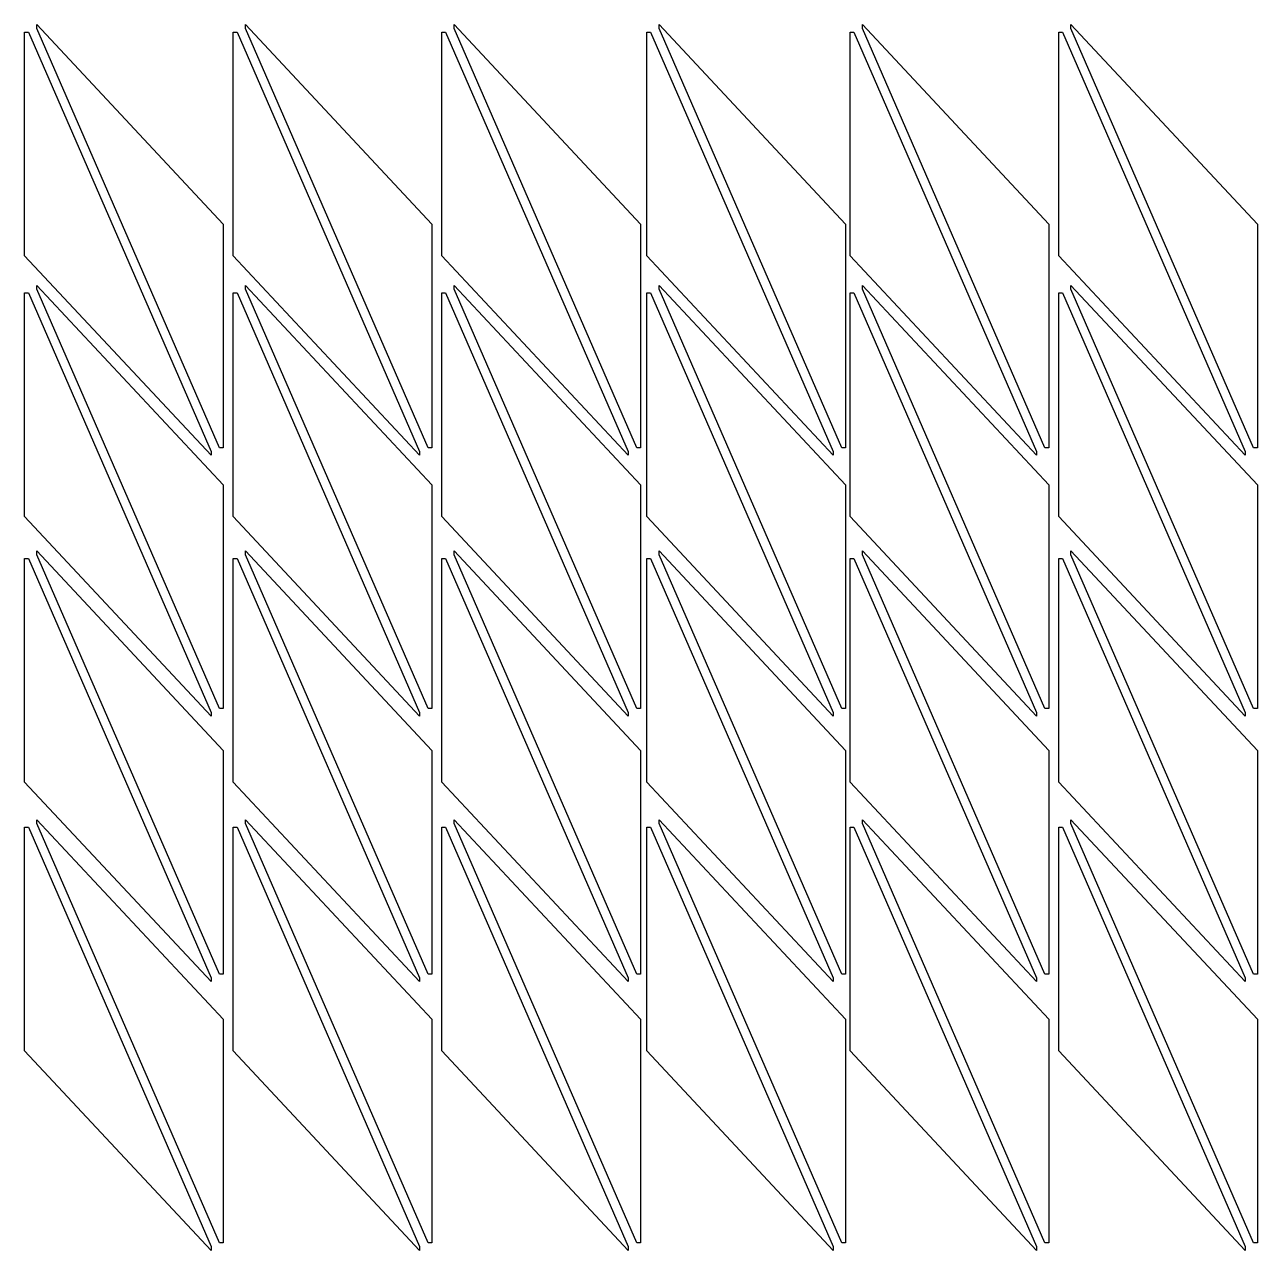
# Model space of a CAD drawing. Header units: millimetres. Extents: x 1607 to 2268, y 863 to 1521.
import ezdxf

# ---------------------------------------------------------------- set-up
doc = ezdxf.new("R2010")
doc.units = ezdxf.units.MM

msp = doc.modelspace()

# ---------------------------------------------------------------- linework, layer by layer
for points in [[(1606.69, 1516.91), (1608.69, 1516.91), (1706.69, 1291.91), (1706.69, 1289.91), (1606.69, 1396.91)], [(1713.27, 1293.9), (1711.27, 1293.9), (1613.27, 1518.9), (1613.27, 1520.9), (1713.27, 1413.9)], [(1718.64, 1516.91), (1720.64, 1516.91), (1818.64, 1291.91), (1818.64, 1289.91), (1718.64, 1396.91)], [(1825.22, 1293.9), (1823.22, 1293.9), (1725.22, 1518.9), (1725.22, 1520.9), (1825.22, 1413.9)], [(1830.59, 1516.91), (1832.59, 1516.91), (1930.59, 1291.91), (1930.59, 1289.91), (1830.59, 1396.91)], [(1937.18, 1293.9), (1935.18, 1293.9), (1837.18, 1518.9), (1837.18, 1520.9), (1937.18, 1413.9)], [(1940.58, 1516.91), (1942.58, 1516.91), (2040.58, 1291.91), (2040.58, 1289.91), (1940.58, 1396.91)], [(2047.17, 1293.9), (2045.17, 1293.9), (1947.17, 1518.9), (1947.17, 1520.9), (2047.17, 1413.9)], [(2049.59, 1516.91), (2051.59, 1516.91), (2149.59, 1291.91), (2149.59, 1289.91), (2049.59, 1396.91)], [(2156.17, 1293.9), (2154.17, 1293.9), (2056.17, 1518.9), (2056.17, 1520.9), (2156.17, 1413.9)], [(2161.54, 1516.91), (2163.54, 1516.91), (2261.54, 1291.91), (2261.54, 1289.91), (2161.54, 1396.91)], [(2268.12, 1293.9), (2266.12, 1293.9), (2168.12, 1518.9), (2168.12, 1520.9), (2268.12, 1413.9)], [(1606.69, 1376.96), (1608.69, 1376.96), (1706.69, 1151.96), (1706.69, 1149.96), (1606.69, 1256.96)], [(1713.27, 1153.96), (1711.27, 1153.96), (1613.27, 1378.96), (1613.27, 1380.96), (1713.27, 1273.96)], [(1718.64, 1376.96), (1720.64, 1376.96), (1818.64, 1151.96), (1818.64, 1149.96), (1718.64, 1256.96)], [(1825.22, 1153.96), (1823.22, 1153.96), (1725.22, 1378.96), (1725.22, 1380.96), (1825.22, 1273.96)], [(1830.59, 1376.96), (1832.59, 1376.96), (1930.59, 1151.96), (1930.59, 1149.96), (1830.59, 1256.96)], [(1937.18, 1153.96), (1935.18, 1153.96), (1837.18, 1378.96), (1837.18, 1380.96), (1937.18, 1273.96)], [(1940.58, 1376.96), (1942.58, 1376.96), (2040.58, 1151.96), (2040.58, 1149.96), (1940.58, 1256.96)], [(2047.17, 1153.96), (2045.17, 1153.96), (1947.17, 1378.96), (1947.17, 1380.96), (2047.17, 1273.96)], [(2049.59, 1376.96), (2051.59, 1376.96), (2149.59, 1151.96), (2149.59, 1149.96), (2049.59, 1256.96)], [(2156.17, 1153.96), (2154.17, 1153.96), (2056.17, 1378.96), (2056.17, 1380.96), (2156.17, 1273.96)], [(2161.54, 1376.96), (2163.54, 1376.96), (2261.54, 1151.96), (2261.54, 1149.96), (2161.54, 1256.96)], [(2268.12, 1153.96), (2266.12, 1153.96), (2168.12, 1378.96), (2168.12, 1380.96), (2268.12, 1273.96)], [(1713.27, 1011.57), (1711.27, 1011.57), (1613.27, 1236.57), (1613.27, 1238.57), (1713.27, 1131.57)], [(1825.22, 1011.57), (1823.22, 1011.57), (1725.22, 1236.57), (1725.22, 1238.57), (1825.22, 1131.57)], [(1937.18, 1011.57), (1935.18, 1011.57), (1837.18, 1236.57), (1837.18, 1238.57), (1937.18, 1131.57)], [(2047.17, 1011.57), (2045.17, 1011.57), (1947.17, 1236.57), (1947.17, 1238.57), (2047.17, 1131.57)], [(2156.17, 1011.57), (2154.17, 1011.57), (2056.17, 1236.57), (2056.17, 1238.57), (2156.17, 1131.57)], [(2268.12, 1011.57), (2266.12, 1011.57), (2168.12, 1236.57), (2168.12, 1238.57), (2268.12, 1131.57)], [(1606.69, 1234.58), (1608.69, 1234.58), (1706.69, 1009.58), (1706.69, 1007.58), (1606.69, 1114.58)], [(1718.64, 1234.58), (1720.64, 1234.58), (1818.64, 1009.58), (1818.64, 1007.58), (1718.64, 1114.58)], [(1830.59, 1234.58), (1832.59, 1234.58), (1930.59, 1009.58), (1930.59, 1007.58), (1830.59, 1114.58)], [(1940.58, 1234.58), (1942.58, 1234.58), (2040.58, 1009.58), (2040.58, 1007.58), (1940.58, 1114.58)], [(2049.59, 1234.58), (2051.59, 1234.58), (2149.59, 1009.58), (2149.59, 1007.58), (2049.59, 1114.58)], [(2161.54, 1234.58), (2163.54, 1234.58), (2261.54, 1009.58), (2261.54, 1007.58), (2161.54, 1114.58)], [(1713.27, 867.36), (1711.27, 867.36), (1613.27, 1092.36), (1613.27, 1094.36), (1713.27, 987.36)], [(1825.22, 867.36), (1823.22, 867.36), (1725.22, 1092.36), (1725.22, 1094.36), (1825.22, 987.36)], [(1937.18, 867.36), (1935.18, 867.36), (1837.18, 1092.36), (1837.18, 1094.36), (1937.18, 987.36)], [(2047.17, 867.36), (2045.17, 867.36), (1947.17, 1092.36), (1947.17, 1094.36), (2047.17, 987.36)], [(2156.17, 867.36), (2154.17, 867.36), (2056.17, 1092.36), (2056.17, 1094.36), (2156.17, 987.36)], [(2268.12, 867.36), (2266.12, 867.36), (2168.12, 1092.36), (2168.12, 1094.36), (2268.12, 987.36)], [(1606.69, 1090.36), (1608.69, 1090.36), (1706.69, 865.36), (1706.69, 863.36), (1606.69, 970.36)], [(1718.64, 1090.36), (1720.64, 1090.36), (1818.64, 865.36), (1818.64, 863.36), (1718.64, 970.36)], [(1830.59, 1090.36), (1832.59, 1090.36), (1930.59, 865.36), (1930.59, 863.36), (1830.59, 970.36)], [(1940.58, 1090.36), (1942.58, 1090.36), (2040.58, 865.36), (2040.58, 863.36), (1940.58, 970.36)], [(2049.59, 1090.36), (2051.59, 1090.36), (2149.59, 865.36), (2149.59, 863.36), (2049.59, 970.36)], [(2161.54, 1090.36), (2163.54, 1090.36), (2261.54, 865.36), (2261.54, 863.36), (2161.54, 970.36)]]:
    msp.add_lwpolyline(points, close=True)

doc.saveas('drawing.dxf')
